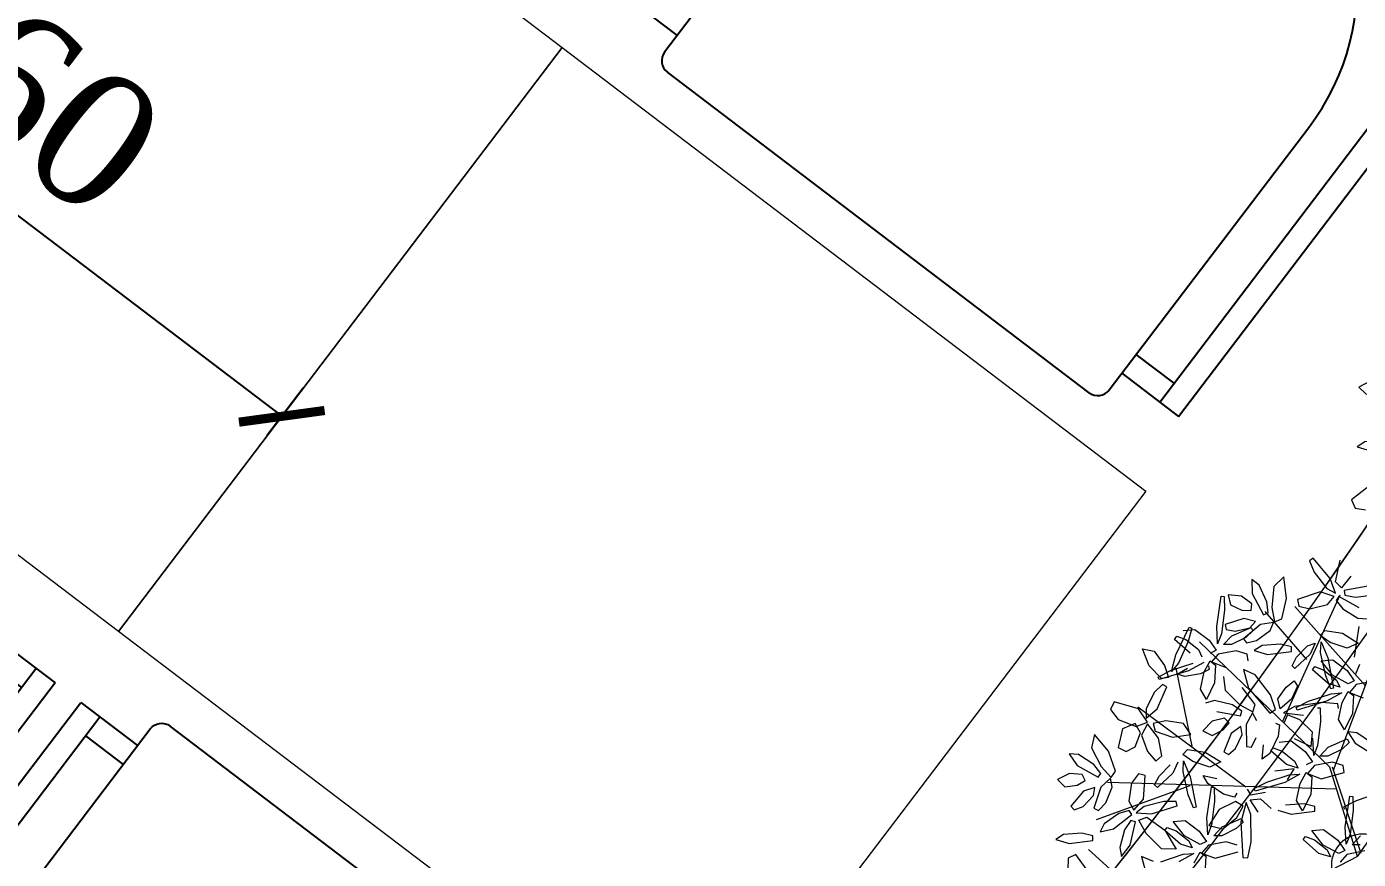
# Model space of a CAD drawing. Header units: millimetres. Extents: x 4980 to 19099, y 3891 to 5773.
# Drawn here: x 7942.5 to 8051.5, y 4348 to 4416.2 of the extents above; entities that cross this region are included whole.
import ezdxf

# ---------------------------------------------------------------- set-up
doc = ezdxf.new("R2010")
doc.units = ezdxf.units.MM
doc.linetypes.add('CONTINUA', pattern=[0])
doc.layers.add('Kıtc-002 Çizgi', color=7, linetype='Continuous')
doc.layers.add('TEFRIS', color=11, linetype='Continuous')
for name, color, linetype, lineweight in [('no3_ahşap gorunus on kalın', 34, 'Continuous', 20), ('no3_duvar tarama', 253, 'Continuous', 9), ('no3_tefriş ön kalın', 200, 'Continuous', 25), ('no3_ölçü tefriş', 252, 'Continuous', 0), ('PLAN YAZI', 4, 'Continuous', 9), ('t_tefris ince', 34, 'Continuous', 15)]:
    doc.layers.add(name, color=color, linetype=linetype, lineweight=lineweight)
doc.styles.add('ROMANSTW', font='georgia.ttf')
doc.dimstyles.new('M1', dxfattribs={"dimtxt": 11, "dimasz": 5, "dimexe": 2, "dimexo": 5, "dimgap": 3, "dimtad": 1, "dimdec": 1, "dimzin": 12, "dimdsep": 46, "dimtxsty": 'ROMANSTW', "dimblk": 'ARCHTICK', "dimcen": 0.09, "dimclrd": 251, "dimclre": 251, "dimclrt": 1, "dimadec": 0, "dimazin": 0, "dimtfac": 1, "dimtdec": 1, "dimtix": 1, "dimtmove": 0, "dimatfit": 3, "dimldrblk": 'ARCHTICK', "dimfxl": 1, "dimtolj": 1, "dimtzin": 0, "dimarcsym": 0})

# ---------------------------------------------------------------- blocks, each defined once
blk = doc.blocks.new('SAN-1')
at = {"layer": 'no3_tefriş ön kalın', "linetype": 'CONTINUA'}
for p, q in [((4.5, 56.96), (-4.5, 56.96)), ((4.5, 54.96), (-4.5, 54.96)), ((3.5, 48.96), (-3.5, 48.96)), ((-29.5, 31.96), (-29.5, 2.96)), ((-27.5, 31.96), (-27.5, 2.96)), ((27.5, 2.96), (27.5, 31.96)), ((29.5, 2.96), (29.5, 31.96)), ((-23.5, 28.96), (-23.5, 1.2)), ((23.5, 1.2), (23.5, 28.96)), ((-27.5, 4.96), (-23.5, 4.96)), ((27.5, 4.96), (23.5, 4.96)), ((-29.5, 2.96), (-23.5, 2.96)), ((23.5, 2.96), (29.5, 2.96)), ((22.3, 0), (-22.3, 0))]:
    blk.add_line(p, q, dxfattribs=at)
at = {"layer": 'no3_tefriş ön kalın'}
for p, q in [((-16.76, 43.93), (-17.67, 50.81)), ((16.76, 43.93), (17.67, 50.81)), ((-19.1, 49.73), (-18.19, 42.53)), ((19.1, 49.73), (18.19, 42.53))]:
    blk.add_line(p, q, dxfattribs=at)
at = {"layer": 'no3_tefriş ön kalın', "linetype": 'CONTINUA'}
for centre, radius, start, end in [((-4.5, 31.96), 25, 90, 180), ((4.5, 31.96), 25, 0, 90), ((-4.5, 31.96), 23, 90, 180), ((4.5, 31.96), 23, 0, 90), ((-3.5, 28.96), 20, 90, 180), ((3.5, 28.96), 20, 0, 90), ((-22.3, 1.2), 1.2, 180, 270), ((22.3, 1.2), 1.2, 270, 0)]:
    blk.add_arc(centre, radius, start, end, dxfattribs=at)
blk = doc.blocks.new('_ArchTick')
at = {"layer": 'Kıtc-002 Çizgi', "color": 0, "const_width": 0.15}
blk.add_lwpolyline([(-0.5, -0.5), (0.5, 0.5)], dxfattribs=at)
blk = doc.blocks.new('*D134')
at = {"layer": 'Defpoints', "color": 0, "transparency": 16777216}
for p in [(7920.43, 4426.88), (7968.2, 4390.58), (7963.42, 4384.29)]:
    blk.add_point(p, dxfattribs=at)
at = {"layer": 'no3_duvar tarama', "color": 251, "lineweight": -2, "transparency": 16777216}
for p, q in [((7917.4, 4422.9), (7914.44, 4419)), ((7915.65, 4420.59), (7963.42, 4384.29)), ((7965.18, 4386.6), (7962.21, 4382.7))]:
    blk.add_line(p, q, dxfattribs=at)
at = {"layer": 'no3_duvar tarama', "color": 251, "lineweight": -2, "transparency": 16777216, "xscale": 5, "yscale": 5, "zscale": 5}
for p, rotation in [((7915.65, 4420.59), 142.7673207712453), ((7963.42, 4384.29), 322.7673207712453)]:
    blk.add_blockref('_ArchTick', p, dxfattribs=dict(at, rotation=rotation))
at = {"layer": 'no3_duvar tarama', "color": 1, "transparency": 16777216, "insert": (7944.79, 4409.35), "char_height": 11, "attachment_point": 5, "rotation": 322.7673, "style": 'ROMANSTW'}
blk.add_mtext('\\A1;60', dxfattribs=at)
blk = doc.blocks.new('p34')
at = {"color": 68}
for p, q in [((1694.21, -14121.64), (1693.81, -14119.88)), ((1694.63, -14121.38), (1696.03, -14119.71)), ((1696.32, -14119.92), (1695.95, -14120.85)), ((1696.03, -14119.71), (1696.32, -14119.92)), ((1692.95, -14121.18), (1693.73, -14122.15)), ((1693.73, -14122.15), (1694.21, -14121.64)), ((1694.22, -14122.57), (1694.63, -14121.38)), ((1695.95, -14120.85), (1694.93, -14122.18)), ((1698.21, -14122.98), (1698.44, -14121.23)), ((1698.44, -14121.23), (1699.25, -14122.01)), ((1700.45, -14121.88), (1701.06, -14121.42)), ((1701.06, -14121.42), (1701.02, -14122.57)), ((1692.57, -14122.92), (1691.07, -14122.73)), ((1691.56, -14122.02), (1693.49, -14122.36)), ((1693.46, -14122.73), (1692.57, -14122.92)), ((1693.49, -14122.36), (1693.46, -14122.73)), ((1694.93, -14122.18), (1694.22, -14122.57)), ((1694.32, -14122.84), (1695.47, -14122.47)), ((1695.47, -14122.47), (1697.31, -14123.07)), ((1699.25, -14122.01), (1699.41, -14123.72)), ((1699.82, -14123.25), (1700.45, -14121.88)), ((1701.02, -14122.57), (1700.1, -14124.31)), ((1701.06, -14123.42), (1701.89, -14122.78)), ((1701.89, -14122.78), (1702.98, -14122.67)), ((1702.98, -14122.67), (1702.8, -14123.49)), ((1703.56, -14122.78), (1703.33, -14122.8)), ((1703.94, -14125.27), (1703.56, -14122.78)), ((1692.29, -14123.78), (1693.95, -14122.86)), ((1693.61, -14123.86), (1692.38, -14124.64)), ((1694.16, -14123.17), (1693.61, -14123.86)), ((1693.95, -14122.86), (1694.16, -14123.17)), ((1694.86, -14123.51), (1694.32, -14122.84)), ((1696.31, -14123.86), (1694.86, -14123.51)), ((1697.22, -14123.63), (1696.31, -14123.86)), ((1697.31, -14123.07), (1697.22, -14123.63)), ((1698.62, -14124.66), (1698.21, -14122.98)), ((1699.41, -14123.72), (1699.2, -14124.9)), ((1699.73, -14124.16), (1699.82, -14123.25)), ((1701.12, -14123.96), (1701.06, -14123.42)), ((1702.8, -14123.49), (1701.87, -14123.93)), ((1703.33, -14122.8), (1703.3, -14123.94)), ((1692.38, -14124.64), (1691.64, -14124.69)), ((1699.29, -14124.94), (1700.35, -14125.12)), ((1700.1, -14124.31), (1699.73, -14124.16)), ((1700.76, -14124.87), (1701.71, -14124.61)), ((1701.22, -14125.38), (1700.76, -14124.87)), ((1701.87, -14123.93), (1701.12, -14123.96)), ((1701.71, -14124.61), (1703.26, -14125.1)), ((1703.3, -14123.94), (1703.55, -14125.87)), ((1692.67, -14127.81), (1692.28, -14125.32)), ((1693.64, -14125.86), (1692.38, -14126.66)), ((1695.09, -14125.62), (1693.64, -14125.86)), ((1695.48, -14126.03), (1695.09, -14125.62)), ((1700.35, -14125.12), (1701.75, -14126.27)), ((1701.13, -14125.35), (1700.98, -14125.63)), ((1700.98, -14125.63), (1701.55, -14126.18)), ((1702.7, -14126.02), (1701.13, -14125.35)), ((1702.43, -14125.66), (1701.22, -14125.38)), ((1703.18, -14125.51), (1702.43, -14125.66)), ((1703.38, -14126.75), (1702.7, -14126.02)), ((1703.26, -14125.1), (1703.18, -14125.51)), ((1703.55, -14125.87), (1703.87, -14126.68)), ((1703.87, -14126.68), (1703.94, -14125.27)), ((1705.72, -14125.49), (1704.57, -14126.37)), ((1706.69, -14125.57), (1705.72, -14125.49)), ((1706.19, -14125.3), (1705.98, -14125.39)), ((1705.98, -14125.39), (1706.29, -14126.49)), ((1707.3, -14127.57), (1706.19, -14125.3)), ((1707.2, -14126.04), (1706.46, -14126.32)), ((1707.39, -14126.3), (1707.2, -14126.04)), ((1692.38, -14126.66), (1693.27, -14127.07)), ((1693.27, -14127.07), (1694.65, -14126.61)), ((1701.52, -14126.62), (1700.7, -14126.42)), ((1701.75, -14126.27), (1701.52, -14126.62)), ((1701.55, -14126.18), (1702.73, -14126.75)), ((1702.73, -14126.75), (1703.38, -14126.75)), ((1704.57, -14126.37), (1703.98, -14127.2)), ((1705.44, -14127.14), (1705.16, -14127.73)), ((1706.46, -14126.32), (1705.44, -14127.14)), ((1706.29, -14126.49), (1707.09, -14128.26)), ((1701.46, -14127.53), (1702.36, -14127.25)), ((1702.36, -14127.25), (1703.82, -14127.52)), ((1704.39, -14128.16), (1703.26, -14128.6)), ((1703.82, -14127.52), (1704.39, -14128.16)), ((1703.98, -14127.2), (1704.49, -14127.46)), ((1704.49, -14128.08), (1704.04, -14128.42)), ((1704.99, -14128.97), (1704.49, -14128.08)), ((1705.01, -14128.2), (1706.25, -14128.87)), ((1692.27, -14128.41), (1692.59, -14129.22)), ((1704.04, -14128.42), (1704.13, -14129.88)), ((1704.63, -14128.48), (1704.57, -14128.79)), ((1703.39, -14129.35), (1703.28, -14130.47))]:
    blk.add_line(p, q, dxfattribs=at)
at = {"color": 44}
for p, q in [((1694.44, -14137.07), (1688.81, -14122.3)), ((1698.59, -14133.08), (1693.84, -14122.7)), ((1691.8, -14130.17), (1697.55, -14123.65)), ((1696.57, -14128), (1699.98, -14124.04)), ((1694.72, -14136.81), (1705.34, -14126.52)), ((1705.96, -14135.17), (1707.28, -14128.65)), ((1701.62, -14138.41), (1710.43, -14131.84)), ((1692.2, -14143.89), (1694.5, -14136.82)), ((1692.51, -14144.12), (1694.72, -14136.81)), ((1692.51, -14144.12), (1687.59, -14137.23)), ((1694.2, -14138.61), (1712.92, -14138)), ((1706.18, -14138.29), (1713.86, -14141.04)), ((1710.39, -14147.21), (1714.51, -14143.47)), ((1692.51, -14144.12), (1701.35, -14148.67))]:
    blk.add_line(p, q, dxfattribs=at)
at = {"color": 66}
for p, q in [((1699.2, -14124.9), (1698.62, -14124.66)), ((1699.57, -14125.62), (1699.29, -14124.94)), ((1694.65, -14126.61), (1695.48, -14126.03)), ((1700.7, -14126.42), (1699.57, -14125.62)), ((1695.41, -14126.55), (1694.87, -14127.86)), ((1695.45, -14127.43), (1695.41, -14126.55)), ((1696.51, -14126.87), (1695.89, -14126.65)), ((1695.89, -14126.65), (1696.29, -14127.56)), ((1697.43, -14127.8), (1696.51, -14126.87)), ((1697.83, -14127.34), (1697.84, -14126.96)), ((1697.84, -14126.96), (1698.72, -14126.73)), ((1698.72, -14126.73), (1700.22, -14126.83)), ((1700.22, -14126.83), (1700.87, -14127.23)), ((1706.11, -14127.43), (1707.39, -14126.3)), ((1710.01, -14127.06), (1709.06, -14127.26)), ((1709.48, -14128.45), (1710.01, -14127.06)), ((1694.44, -14128.03), (1693.29, -14128.91)), ((1694.87, -14127.86), (1694.41, -14130.34)), ((1695.41, -14128.11), (1694.44, -14128.03)), ((1694.49, -14129.29), (1695.41, -14128.11)), ((1695.04, -14129.33), (1695.45, -14127.43)), ((1696.29, -14127.56), (1697.55, -14128.72)), ((1697.79, -14128.51), (1697.43, -14127.8)), ((1699.78, -14127.58), (1697.83, -14127.34)), ((1700.87, -14127.23), (1699.78, -14127.58)), ((1701.39, -14128.09), (1701.46, -14127.53)), ((1707.64, -14128.94), (1707.3, -14127.57)), ((1709.06, -14127.26), (1708.22, -14128.44)), ((1693.29, -14128.91), (1692.71, -14129.74)), ((1693.21, -14130), (1694.49, -14129.29)), ((1695.19, -14128.86), (1694.16, -14129.68)), ((1694.63, -14130.39), (1695.04, -14129.33)), ((1694.83, -14129.97), (1696.11, -14128.84)), ((1695.93, -14128.58), (1695.19, -14128.86)), ((1696.11, -14128.84), (1695.93, -14128.58)), ((1697.55, -14128.72), (1697.79, -14128.51)), ((1699.55, -14130.87), (1700.8, -14129.22)), ((1700.8, -14129.22), (1701.76, -14128.79)), ((1701.76, -14128.79), (1701.36, -14130.32)), ((1704.57, -14128.79), (1705.28, -14129.14)), ((1705.29, -14130.38), (1704.99, -14128.97)), ((1705.28, -14129.14), (1706.57, -14129.35)), ((1707.73, -14128.86), (1705.88, -14128.26)), ((1706.25, -14128.87), (1708.67, -14129.59)), ((1707.2, -14129.15), (1706.33, -14128.66)), ((1706.57, -14129.35), (1707.2, -14129.15)), ((1707.09, -14128.26), (1707.64, -14128.94)), ((1708.75, -14129.38), (1707.73, -14128.86)), ((1708.22, -14128.44), (1707.9, -14129.41)), ((1708.46, -14129.5), (1709.48, -14128.45)), ((1691.08, -14129.79), (1692.54, -14130.06)), ((1692.54, -14130.06), (1693.11, -14130.7)), ((1692.71, -14129.74), (1693.21, -14130)), ((1694.16, -14129.68), (1693.88, -14130.27)), ((1693.88, -14130.27), (1694.83, -14129.97)), ((1694.41, -14130.34), (1694.63, -14130.39)), ((1697.62, -14129.74), (1697.35, -14130.16)), ((1697.35, -14130.16), (1697.85, -14131.24)), ((1698.28, -14130.24), (1697.62, -14129.74)), ((1698.95, -14131.21), (1698.28, -14130.24)), ((1707.9, -14129.41), (1708.46, -14129.5)), ((1708.05, -14130.19), (1708.39, -14130)), ((1708.84, -14131.99), (1708.05, -14130.19)), ((1708.39, -14130), (1709.06, -14130.62)), ((1708.67, -14129.59), (1708.75, -14129.38)), ((1693.11, -14130.7), (1691.99, -14131.14)), ((1693.21, -14130.62), (1692.77, -14130.96)), ((1692.77, -14130.96), (1692.86, -14132.42)), ((1693.71, -14131.51), (1693.21, -14130.62)), ((1694.61, -14130.8), (1693.73, -14130.74)), ((1693.73, -14130.74), (1694.97, -14131.41)), ((1697.85, -14131.24), (1698.78, -14132.02)), ((1698.78, -14132.02), (1698.95, -14131.21)), ((1699.17, -14132.07), (1699.55, -14130.87)), ((1709.06, -14130.62), (1709.75, -14131.96)), ((1699.62, -14132.38), (1699.17, -14132.07))]:
    blk.add_line(p, q, dxfattribs=at)
at = {"color": 64}
for p, q in [((1701.36, -14130.32), (1699.62, -14132.38)), ((1700.82, -14131.65), (1701.88, -14130.27)), ((1704.13, -14129.88), (1704.8, -14131.22)), ((1704.8, -14131.22), (1705.29, -14130.38)), ((1694.02, -14132.92), (1693.71, -14131.51)), ((1694.06, -14131.63), (1695.37, -14131.51)), ((1696.45, -14131.4), (1694.61, -14130.8)), ((1694.97, -14131.41), (1697.39, -14132.14)), ((1695.37, -14131.51), (1697.59, -14131.83)), ((1697.47, -14131.92), (1696.45, -14131.4)), ((1703.28, -14130.47), (1702.06, -14131.67)), ((1702.67, -14131.69), (1704.14, -14131.32)), ((1704.14, -14131.32), (1704.88, -14131.52)), ((1710.36, -14131.97), (1712.36, -14131.4)), ((1712.36, -14131.4), (1712.66, -14132.03)), ((1692.86, -14132.42), (1693.52, -14133.76)), ((1694.01, -14132.02), (1694.06, -14131.63)), ((1695.5, -14131.96), (1695.47, -14133.1)), ((1695.73, -14131.94), (1695.5, -14131.96)), ((1698.51, -14132.34), (1696.87, -14132.55)), ((1697.18, -14132.92), (1698.17, -14132.52)), ((1697.39, -14132.14), (1697.47, -14131.92)), ((1697.59, -14131.83), (1698.51, -14132.34)), ((1698.17, -14132.52), (1698.49, -14133.2)), ((1700.68, -14132.99), (1701.03, -14132.34)), ((1701.01, -14132.25), (1700.82, -14131.65)), ((1702.06, -14131.67), (1701.01, -14132.25)), ((1701.03, -14132.34), (1701.55, -14133.28)), ((1701.91, -14132.2), (1702.67, -14131.69)), ((1702.03, -14132.58), (1701.91, -14132.2)), ((1703.96, -14132.21), (1702.03, -14132.58)), ((1709.73, -14132.73), (1708.84, -14131.99)), ((1709.64, -14133.08), (1710.36, -14131.97)), ((1709.75, -14131.96), (1709.73, -14132.73)), ((1712.66, -14132.03), (1712.03, -14132.84)), ((1693.52, -14133.76), (1694.02, -14132.92)), ((1695.47, -14133.1), (1695.72, -14135.03)), ((1696.13, -14133.95), (1697.18, -14132.92)), ((1699.17, -14133.18), (1698.83, -14133.33)), ((1698.83, -14133.33), (1698.96, -14134.26)), ((1701.55, -14133.28), (1701.54, -14135.09)), ((1701.9, -14134.12), (1702.01, -14133.45)), ((1702.01, -14133.45), (1702.8, -14134.03)), ((1702.95, -14133.16), (1703.32, -14132.77)), ((1703.44, -14133.72), (1702.95, -14133.16)), ((1703.32, -14132.77), (1704.34, -14133.02)), ((1704.34, -14133.02), (1705.11, -14133.79)), ((1706.08, -14134.09), (1706.68, -14133.2)), ((1706.68, -14133.2), (1708.13, -14132.97)), ((1708.13, -14132.97), (1709.16, -14133.17)), ((1708.73, -14134.39), (1709.63, -14133.21)), ((1709.16, -14133.17), (1709.01, -14133.81)), ((1709.63, -14133.21), (1710.12, -14134.14)), ((1710.55, -14133.42), (1709.64, -14133.08)), ((1710.22, -14133.95), (1710.64, -14133.16)), ((1712.03, -14132.84), (1710.55, -14133.42)), ((1710.64, -14133.16), (1711.68, -14133.6)), ((1711.68, -14133.6), (1712.05, -14135.14)), ((1691.32, -14134.84), (1692.51, -14134)), ((1692.51, -14134), (1693.25, -14133.92)), ((1693.25, -14133.92), (1692.65, -14134.85)), ((1693.3, -14134.51), (1693.15, -14134.79)), ((1694.87, -14135.18), (1693.3, -14134.51)), ((1696.04, -14135.84), (1696.12, -14134.43)), ((1696.25, -14135.11), (1696.13, -14133.95)), ((1697.65, -14134.45), (1696.25, -14135.11)), ((1697.89, -14134.65), (1696.74, -14135.53)), ((1698.86, -14134.74), (1697.89, -14134.65)), ((1698.96, -14134.26), (1699.64, -14135.66)), ((1701.13, -14135.14), (1700.76, -14134.37)), ((1702.44, -14135.24), (1701.9, -14134.12)), ((1702.8, -14134.03), (1703.4, -14135.53)), ((1704.36, -14134.17), (1703.44, -14133.72)), ((1705.11, -14133.79), (1704.36, -14134.17)), ((1707.6, -14134.3), (1706.08, -14134.09)), ((1709.01, -14133.81), (1707.6, -14134.3)), ((1708.48, -14135.82), (1708.73, -14134.39)), ((1710.12, -14134.14), (1709.63, -14135.48)), ((1710.64, -14135.07), (1710.22, -14133.95)), ((1712.82, -14135.42), (1713.96, -14134.07)), ((1713.96, -14134.07), (1714.22, -14135.16)), ((1692.65, -14134.85), (1691.04, -14135.86)), ((1693.15, -14134.79), (1693.72, -14135.34)), ((1693.72, -14135.34), (1694.9, -14135.92)), ((1695.55, -14135.91), (1694.87, -14135.18)), ((1695.72, -14135.03), (1696.04, -14135.84)), ((1696.74, -14135.53), (1696.15, -14136.36)), ((1698.63, -14135.48), (1697.61, -14136.3)), ((1698.28, -14136.59), (1699.56, -14135.46)), ((1699.37, -14135.2), (1698.63, -14135.48)), ((1699.56, -14135.46), (1699.37, -14135.2)), ((1699.64, -14135.66), (1700.26, -14136.12)), ((1700.26, -14136.12), (1700.16, -14134.95)), ((1701.54, -14135.09), (1701.13, -14135.14)), ((1703.03, -14135.74), (1702.44, -14135.24)), ((1703.4, -14135.53), (1703.03, -14135.74)), ((1704.92, -14135.55), (1703.66, -14136.35)), ((1706.37, -14135.31), (1704.92, -14135.55)), ((1705.93, -14136.3), (1706.76, -14135.72)), ((1706.76, -14135.72), (1706.37, -14135.31)), ((1708.96, -14136.25), (1708.48, -14135.82)), ((1709.63, -14135.48), (1708.96, -14136.25)), ((1711.39, -14135.47), (1710.64, -14135.07)), ((1712.05, -14135.14), (1711.39, -14135.47)), ((1712.26, -14137.06), (1712.82, -14135.42)), ((1714.22, -14135.16), (1713.44, -14136.69)), ((1714.03, -14136.51), (1715.3, -14135.7)), ((1715.3, -14135.7), (1716.06, -14135.64)), ((1716.06, -14135.64), (1715.41, -14136.59)), ((1693.56, -14137.25), (1693.63, -14136.69)), ((1693.63, -14136.69), (1694.53, -14136.41)), ((1694.53, -14136.41), (1695.99, -14136.68)), ((1694.9, -14135.92), (1695.55, -14135.91)), ((1695.99, -14136.68), (1696.56, -14137.32)), ((1696.15, -14136.36), (1696.66, -14136.62)), ((1697.61, -14136.3), (1697.33, -14136.89)), ((1697.33, -14136.89), (1698.28, -14136.59)), ((1698.21, -14137.82), (1697.65, -14136.93)), ((1697.65, -14136.93), (1699.22, -14137.11)), ((1703.66, -14136.35), (1704.55, -14136.76)), ((1704.55, -14136.76), (1705.93, -14136.3)), ((1707.17, -14136.35), (1707.57, -14137.25)), ((1708.71, -14137.49), (1707.79, -14136.56)), ((1713.44, -14136.69), (1712.62, -14137.57)), ((1713.47, -14137.24), (1714.03, -14136.51)), ((1715.41, -14136.59), (1713.7, -14137.56)), ((1695.44, -14137.76), (1693.56, -14137.25)), ((1698.05, -14137.42), (1697.18, -14137.36)), ((1697.18, -14137.36), (1698.42, -14138.04)), ((1699.9, -14138.02), (1698.05, -14137.42)), ((1698.42, -14138.04), (1700.84, -14138.76)), ((1700.92, -14138.54), (1699.9, -14138.02)), ((1705.11, -14137.44), (1703.97, -14137.7)), ((1709.07, -14138.2), (1708.71, -14137.49)), ((1709.83, -14137.43), (1710.38, -14137.3)), ((1709.99, -14139.37), (1709.83, -14137.43)), ((1710.38, -14137.3), (1710.95, -14138.05)), ((1712.62, -14137.57), (1712.26, -14137.06)), ((1712.55, -14138.37), (1712.67, -14137.65)), ((1712.67, -14137.65), (1713.47, -14138.38)), ((1713.7, -14137.56), (1713.47, -14137.24)), ((1714.75, -14137.81), (1714.99, -14137.33)), ((1715.4, -14138.19), (1714.75, -14137.81)), ((1714.99, -14137.33), (1716.03, -14137.24)), ((1716.03, -14137.24), (1717.01, -14137.73)), ((1692.57, -14139.55), (1690.72, -14138.94)), ((1701.24, -14139.05), (1700.01, -14138.84)), ((1700.84, -14138.76), (1700.92, -14138.54)), ((1701.49, -14138.57), (1701.24, -14139.05)), ((1702.34, -14138.91), (1702.54, -14139.23)), ((1702.54, -14139.23), (1703.44, -14138.98)), ((1708.83, -14138.41), (1709.07, -14138.2)), ((1710.95, -14138.05), (1711.19, -14139.52)), ((1713.06, -14139.66), (1712.55, -14138.37)), ((1713.47, -14138.38), (1714.04, -14140.1)), ((1714.07, -14139.06), (1713.96, -14138.39)), ((1713.96, -14138.39), (1714.89, -14138.68)), ((1714.93, -14139.95), (1714.07, -14139.06)), ((1714.89, -14138.68), (1715.94, -14139.92)), ((1716.42, -14138.32), (1715.4, -14138.19)), ((1693.59, -14140.06), (1692.57, -14139.55)), ((1692.87, -14139.23), (1692.84, -14140.37)), ((1693.1, -14139.2), (1692.87, -14139.23)), ((1693.49, -14141.7), (1693.1, -14139.2)), ((1700.41, -14139.39), (1699.54, -14140.18)), ((1701.25, -14139.45), (1700.41, -14139.39)), ((1700.6, -14140.48), (1701.25, -14139.45)), ((1701.22, -14140.66), (1701.6, -14139.68)), ((1701.6, -14139.68), (1702.02, -14141.27)), ((1701.83, -14139.98), (1702.45, -14139.58)), ((1702.35, -14140.91), (1701.83, -14139.98)), ((1710.79, -14140.27), (1709.99, -14139.37)), ((1711.19, -14139.52), (1710.79, -14140.27)), ((1713.66, -14140.27), (1713.06, -14139.66)), ((1714.04, -14140.1), (1713.66, -14140.27)), ((1710.95, -14140.61), (1711.15, -14140.29)), ((1712.44, -14141.78), (1710.95, -14140.61)), ((1711.15, -14140.29), (1712, -14140.53)), ((1712, -14140.53), (1713.2, -14141.37))]:
    blk.add_line(p, q, dxfattribs=at)
at = {"color": 62}
for p, q in [((1706.69, -14136.24), (1706.15, -14137.55)), ((1706.72, -14137.12), (1706.69, -14136.24)), ((1696.56, -14137.32), (1695.44, -14137.76)), ((1696.66, -14137.24), (1696.22, -14137.59)), ((1696.22, -14137.59), (1696.3, -14139.05)), ((1697.16, -14138.13), (1696.66, -14137.24)), ((1704.73, -14138.11), (1705.11, -14137.44)), ((1706.15, -14137.55), (1705.69, -14140.03)), ((1706.32, -14139.02), (1706.72, -14137.12)), ((1707.57, -14137.25), (1708.83, -14138.41)), ((1717.01, -14137.73), (1716.42, -14138.32)), ((1696.3, -14139.05), (1696.97, -14140.38)), ((1697.46, -14139.54), (1697.16, -14138.13)), ((1703.44, -14138.98), (1704.73, -14138.11)), ((1704.2, -14138.44), (1704.17, -14139.58)), ((1704.42, -14138.41), (1704.2, -14138.44)), ((1704.81, -14140.91), (1704.42, -14138.41)), ((1705.91, -14140.08), (1706.32, -14139.02)), ((1693.51, -14140.28), (1693.59, -14140.06)), ((1695.96, -14140.4), (1695.97, -14140.03)), ((1695.97, -14140.03), (1696.85, -14139.8)), ((1696.85, -14139.8), (1698.36, -14139.9)), ((1696.97, -14140.38), (1697.46, -14139.54)), ((1702.45, -14139.58), (1703.8, -14140.25)), ((1704.17, -14139.58), (1704.42, -14141.5)), ((1705.69, -14140.03), (1705.91, -14140.08)), ((1707.24, -14139.93), (1707.32, -14139.58)), ((1709.33, -14140.57), (1707.24, -14139.93)), ((1707.32, -14139.58), (1708.32, -14139.56)), ((1708.32, -14139.56), (1709.94, -14139.97)), ((1709.94, -14139.97), (1710.58, -14140.47)), ((1715.65, -14140.23), (1714.93, -14139.95)), ((1715.94, -14139.92), (1715.65, -14140.23)), ((1692.84, -14140.37), (1693.09, -14142.29)), ((1697.91, -14140.64), (1695.96, -14140.4)), ((1699, -14140.3), (1697.91, -14140.64)), ((1701.19, -14142.89), (1701.22, -14140.66)), ((1702, -14140.99), (1701.85, -14141.27)), ((1701.85, -14141.27), (1702.42, -14141.81)), ((1702.02, -14141.27), (1701.88, -14144.18)), ((1703.57, -14141.66), (1702, -14140.99)), ((1703.5, -14141.82), (1702.35, -14140.91)), ((1703.8, -14140.25), (1704.64, -14141.55)), ((1704.74, -14142.32), (1704.81, -14140.91)), ((1706.59, -14141.12), (1705.44, -14142.01)), ((1707.56, -14141.21), (1706.59, -14141.12)), ((1706.64, -14142.39), (1707.56, -14141.21)), ((1709.72, -14140.85), (1708.26, -14141.91)), ((1710.58, -14140.47), (1709.33, -14140.57)), ((1710.38, -14141.09), (1709.72, -14140.85)), ((1709.79, -14142.19), (1710.38, -14141.09)), ((1710.66, -14141.23), (1711.02, -14141.11)), ((1711.1, -14143.14), (1710.66, -14141.23)), ((1711.02, -14141.11), (1711.54, -14141.86)), ((1693.09, -14142.29), (1693.41, -14143.11)), ((1693.41, -14143.11), (1693.49, -14141.7)), ((1695.26, -14141.91), (1694.11, -14142.8)), ((1696.23, -14142), (1695.26, -14141.91)), ((1695.31, -14143.18), (1696.23, -14142)), ((1702.42, -14141.81), (1703.6, -14142.39)), ((1704.64, -14141.55), (1703.5, -14141.82)), ((1704.25, -14142.38), (1703.57, -14141.66)), ((1703.6, -14142.39), (1704.25, -14142.38)), ((1704.42, -14141.5), (1704.74, -14142.32)), ((1705.44, -14142.01), (1704.85, -14142.84)), ((1705.36, -14143.09), (1706.64, -14142.39)), ((1707.33, -14141.96), (1706.3, -14142.78)), ((1706.98, -14143.07), (1708.26, -14141.93)), ((1708.26, -14141.91), (1707.32, -14143.48)), ((1708.07, -14141.68), (1707.33, -14141.96)), ((1708.26, -14141.93), (1708.07, -14141.68)), ((1708.52, -14143.44), (1709.79, -14142.19)), ((1711.54, -14141.86), (1711.95, -14143.31)), ((1713.53, -14142.02), (1712.44, -14141.78)), ((1713.2, -14141.37), (1713.53, -14142.02)), ((1714.14, -14142.73), (1714.15, -14142.36)), ((1714.15, -14142.36), (1715.03, -14142.13)), ((1715.03, -14142.13), (1716.54, -14142.23)), ((1716.54, -14142.23), (1717.18, -14142.63)), ((1692.92, -14143.17), (1692.24, -14142.45)), ((1692.27, -14143.18), (1692.92, -14143.17)), ((1694.11, -14142.8), (1693.52, -14143.63)), ((1694.03, -14143.88), (1695.31, -14143.18)), ((1696, -14142.75), (1694.98, -14143.57)), ((1695.65, -14143.86), (1696.93, -14142.72)), ((1696.74, -14142.47), (1696, -14142.75)), ((1696.93, -14142.72), (1696.74, -14142.47)), ((1701.48, -14144.19), (1701.19, -14142.89)), ((1702.33, -14143.16), (1703.23, -14142.89)), ((1703.23, -14142.89), (1704.69, -14143.16)), ((1704.69, -14143.16), (1705.26, -14143.8)), ((1704.85, -14142.84), (1705.36, -14143.09)), ((1706.3, -14142.78), (1706.03, -14143.37)), ((1707.32, -14143.48), (1708.52, -14143.44)), ((1711.8, -14144.05), (1711.1, -14143.14)), ((1711.95, -14143.31), (1711.8, -14144.05)), ((1716.09, -14142.97), (1714.14, -14142.73)), ((1717.18, -14142.63), (1716.09, -14142.97)), ((1691.9, -14143.68), (1693.36, -14143.95)), ((1693.36, -14143.95), (1693.93, -14144.59)), ((1693.52, -14143.63), (1694.03, -14143.88)), ((1694.98, -14143.57), (1694.7, -14144.16)), ((1694.7, -14144.16), (1695.65, -14143.86)), ((1701.88, -14144.18), (1701.48, -14144.19)), ((1704.13, -14144.23), (1702.26, -14143.72)), ((1705.26, -14143.8), (1704.13, -14144.23)), ((1705.36, -14143.71), (1704.91, -14144.06)), ((1704.91, -14144.06), (1705, -14145.52)), ((1705.86, -14144.6), (1705.36, -14143.71)), ((1708.6, -14144.5), (1706.75, -14143.89)), ((1709.2, -14144.48), (1710.16, -14144.05)), ((1710.16, -14144.05), (1709.77, -14145.58)), ((1714.35, -14145.55), (1715.55, -14143.86)), ((1715.55, -14143.86), (1716.18, -14144.16)), ((1716.18, -14144.16), (1716.2, -14145.18)), ((1716.4, -14145.99), (1717.65, -14146.96)), ((1717.35, -14147.63), (1716.51, -14147.79)), ((1717.65, -14146.96), (1717.35, -14147.63))]:
    blk.add_line(p, q, dxfattribs=at)
at = {"color": 60}
for p, q in [((1706.03, -14143.37), (1706.98, -14143.07)), ((1706.75, -14143.89), (1705.88, -14143.83)), ((1705.88, -14143.83), (1707.12, -14144.51))]:
    blk.add_line(p, q, dxfattribs=at)
at = {"color": 0}
blk.add_circle((1692.07, -14144.87, 33.32), 2.57, dxfattribs=at)

msp = doc.modelspace()

# ---------------------------------------------------------------- linework, layer by layer
at = {"layer": 'no3_ahşap gorunus on kalın', "elevation": -0.53}
msp.add_lwpolyline([(8121.45, 4427.21, -0.065201), (8053.11, 4318.25), (8026.12, 4340.55, 0.065175), (8089.64, 4441.8), (8121.45, 4427.21)], format="xyb", dxfattribs=at)
msp.add_lwpolyline([(8114.8, 4424.76, -0.060082), (8052.42, 4325.31), (8033.14, 4341.23, 0.059783), (8092.08, 4435.18)], format="xyb", close=True, dxfattribs=at)
at = {"layer": 'no3_ahşap gorunus on kalın'}
for radius, start in [(460.24, 292.2416), (495.24, 290.5952)]:
    msp.add_arc((7671.3, 4633.67, -0.53), radius, start, 350.2829, dxfattribs=at)
at = {"layer": 'PLAN YAZI', "color": 154}
for radius, start, end in [(495.24, 290.5952, 350.2548), (588.24, 287.22662, 350.25481)]:
    msp.add_arc((7671.3, 4633.67, -0.53), radius, start, end, dxfattribs=at)
at = {"layer": 't_tefris ince'}
for points in [[(7902.28, 4403), (7938.58, 4450.77), (7986.35, 4414.46), (7950.05, 4366.69)], [(7950.05, 4366.69), (7986.35, 4414.46), (8034.12, 4378.16), (7997.82, 4330.39)]]:
    msp.add_lwpolyline(points, close=True, dxfattribs=at)

# ---------------------------------------------------------------- block references
at = {"layer": 'no3_ölçü tefriş', "xscale": -1, "rotation": 0.2328300535295913}
for p in [(9711.08, 18531.28), (9686.43, 18499.16)]:
    msp.add_blockref('p34', p, dxfattribs=at)
at = {"layer": 'TEFRIS'}
for p, xscale, yscale, zscale, rotation in [((8012.22, 4399.34), 0.9719999999997528, 0.9719999999997528, 0.9719999999997528, 322.7673207712457), ((7923.78, 4382.12), -0.9719999999997528, 0.9719999999997526, 0.9720000000000001, 142.7673207712454), ((7971.55, 4345.82), -0.9719999999997528, 0.9719999999997526, 0.9720000000000001, 142.7673207712454)]:
    msp.add_blockref('SAN-1', p, dxfattribs=dict(at, xscale=xscale, yscale=yscale, zscale=zscale, rotation=rotation))

# ---------------------------------------------------------------- dimensions: what is measured, and where the dimension line sits
at = {"layer": 'no3_duvar tarama'}
dim = msp.add_aligned_dim(p1=(7920.43, 4426.88), p2=(7968.2, 4390.58), distance=-7.9, dimstyle='M1', dxfattribs=at)
dim.commit()
dim.dimension.update_dxf_attribs({"geometry": '*D134', "text_midpoint": (7944.79, 4409.35)})

doc.saveas('drawing.dxf')
